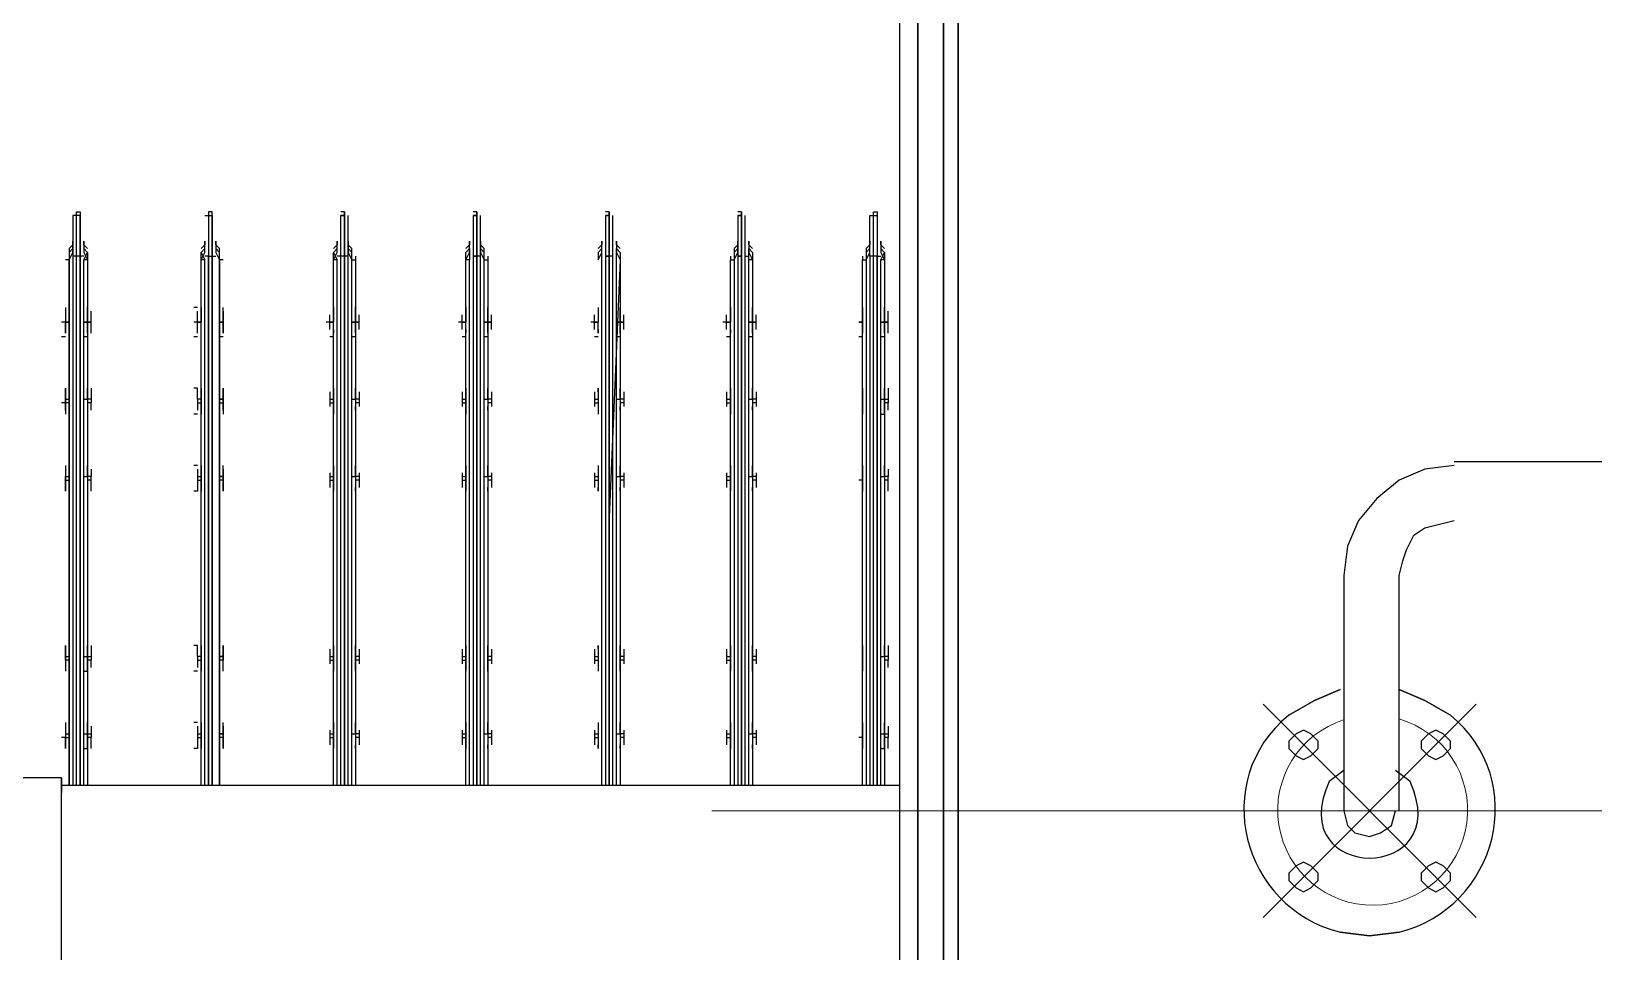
# Model space of a CAD drawing. Header units: metres. Extents: x 529718 to 530172, y 2673462 to 2673812.
# Drawn here: x 529950.616 to 529951.204, y 2673647.235 to 2673647.581 of the extents above; entities that cross this region are included whole.
import ezdxf

# ---------------------------------------------------------------- set-up
doc = ezdxf.new("R2010")
doc.units = ezdxf.units.M
doc.linetypes.add('PDF_IMPORT', pattern=[1, 0.8, -0.2])
doc.layers.add('IDT', color=7, linetype='Continuous')

# ---------------------------------------------------------------- blocks, each defined once
blk = doc.blocks.new('IDT')
at = {"layer": 'IDT', "color": 0, "lineweight": 25}
for p, q in [((16.87873, 9.80413), (16.87873, 8.9452)), ((16.88426, 8.9452), (16.88426, 9.80413)), ((16.88426, 9.80413), (16.88426, 8.9452)), ((16.89394, 8.9452), (16.89394, 9.80413)), ((16.89394, 9.80413), (16.89394, 8.9452)), ((16.90086, 8.9452), (16.90086, 9.80413)), ((16.87873, 8.99637), (16.87873, 9.75434)), ((17.21622, 9.45834), (17.21622, 9.36291)), ((16.71275, 9.421), (16.72381, 9.42238)), ((16.72381, 9.42238), (16.71275, 9.421)), ((16.72381, 9.42238), (16.73488, 9.421)), ((16.73488, 9.421), (16.72381, 9.42238)), ((16.69892, 9.40579), (16.69615, 9.4044)), ((16.70168, 9.4044), (16.69892, 9.40579)), ((16.74871, 9.40579), (16.74594, 9.4044)), ((16.75148, 9.4044), (16.74871, 9.40579)), ((16.69615, 9.4044), (16.69339, 9.40164)), ((16.69339, 9.40164), (16.69339, 9.39887)), ((16.70445, 9.40164), (16.70168, 9.4044)), ((16.70445, 9.39887), (16.70445, 9.40164)), ((16.74594, 9.4044), (16.74318, 9.40164)), ((16.74318, 9.40164), (16.74318, 9.39887)), ((16.75424, 9.40164), (16.75148, 9.4044)), ((16.75424, 9.39887), (16.75424, 9.40164)), ((16.69339, 9.39887), (16.69615, 9.3961)), ((16.69615, 9.3961), (16.69892, 9.39472)), ((16.69892, 9.39472), (16.70168, 9.3961)), ((16.70168, 9.3961), (16.70445, 9.39887)), ((16.74318, 9.39887), (16.74594, 9.3961)), ((16.74594, 9.3961), (16.74871, 9.39472)), ((16.74871, 9.39472), (16.75148, 9.3961)), ((16.75148, 9.3961), (16.75424, 9.39887)), ((16.71967, 9.38365), (16.71552, 9.38089)), ((16.72381, 9.38504), (16.71967, 9.38365)), ((16.72935, 9.38365), (16.72381, 9.38504)), ((16.73211, 9.38089), (16.72935, 9.38365)), ((16.71552, 9.38089), (16.71413, 9.37536)), ((16.7335, 9.37536), (16.73211, 9.38089)), ((16.71275, 9.37536), (16.71275, 9.28683)), ((16.7335, 9.28683), (16.7335, 9.37536)), ((17.21622, 9.36567), (16.90086, 9.36567)), ((16.90639, 9.16788), (16.90639, 9.36567)), ((16.90777, 9.36567), (16.90777, 9.16788)), ((16.90916, 9.1665), (16.90916, 9.36567)), ((16.90916, 9.36567), (16.90916, 9.1665)), ((16.91054, 9.36567), (16.91054, 9.1665)), ((16.91192, 9.1665), (16.91192, 9.36567)), ((16.91331, 9.16788), (16.91331, 9.36567)), ((16.91469, 9.36567), (16.91469, 9.16788)), ((16.95618, 9.16788), (16.95618, 9.36567)), ((16.95757, 9.36567), (16.95757, 9.16788)), ((16.95895, 9.36567), (16.95895, 9.1665)), ((16.96033, 9.36567), (16.96033, 9.1665)), ((16.96033, 9.1665), (16.96033, 9.36567)), ((16.96172, 9.1665), (16.96172, 9.36567)), ((16.9631, 9.16788), (16.9631, 9.36567)), ((16.96448, 9.36567), (16.96448, 9.16788)), ((17.00598, 9.16788), (17.00598, 9.36567)), ((17.00736, 9.36567), (17.00736, 9.16788)), ((17.00874, 9.36567), (17.00874, 9.1665)), ((17.01013, 9.1665), (17.01013, 9.36567)), ((17.01013, 9.36567), (17.01013, 9.1665)), ((17.01151, 9.1665), (17.01151, 9.36567)), ((17.01289, 9.36567), (17.01289, 9.16788)), ((17.05577, 9.16788), (17.05577, 9.36567)), ((17.05715, 9.36567), (17.05715, 9.16788)), ((17.05854, 9.36567), (17.05854, 9.1665)), ((17.05992, 9.1665), (17.05992, 9.36567)), ((17.05992, 9.36567), (17.05992, 9.1665)), ((17.0613, 9.1665), (17.0613, 9.36567)), ((17.06269, 9.36567), (17.06269, 9.16788)), ((17.06407, 9.36567), (17.06407, 9.16788)), ((17.10556, 9.16788), (17.10556, 9.36567)), ((17.10695, 9.36567), (17.10695, 9.16788)), ((17.10833, 9.36567), (17.10833, 9.1665)), ((17.10971, 9.36567), (17.10971, 9.1665)), ((17.10971, 9.1665), (17.10971, 9.36567)), ((17.1111, 9.36567), (17.1111, 9.1665)), ((17.11248, 9.36567), (17.11248, 9.16788)), ((17.11386, 9.36567), (17.11386, 9.16788)), ((17.15674, 9.16788), (17.15674, 9.36567)), ((17.15674, 9.36567), (17.15674, 9.16788)), ((17.15951, 9.1665), (17.15951, 9.36567)), ((17.15951, 9.36567), (17.15951, 9.1665)), ((17.16089, 9.1665), (17.16089, 9.36567)), ((17.16089, 9.36567), (17.16089, 9.1665)), ((17.16227, 9.36567), (17.16227, 9.16788)), ((17.16366, 9.36567), (17.16366, 9.16788)), ((17.20653, 9.16788), (17.20653, 9.36567)), ((17.20792, 9.36567), (17.20792, 9.16788)), ((17.2093, 9.1665), (17.2093, 9.36567)), ((17.2093, 9.36567), (17.2093, 9.1665)), ((17.21068, 9.36567), (17.21068, 9.1665)), ((17.21207, 9.1665), (17.21207, 9.36567)), ((17.21345, 9.16788), (17.21345, 9.36567)), ((17.21345, 9.36567), (17.21345, 9.16788)), ((17.21622, 9.36291), (17.21622, 9.36844)), ((16.7086, 9.36429), (16.71413, 9.36014)), ((16.7335, 9.36014), (16.73903, 9.36429)), ((17.21622, 9.36291), (17.3158, 9.36291)), ((16.69615, 9.35461), (16.69339, 9.35184)), ((16.69892, 9.35599), (16.69615, 9.35461)), ((16.70168, 9.35461), (16.69892, 9.35599)), ((16.70445, 9.35184), (16.70168, 9.35461)), ((16.74594, 9.35461), (16.74318, 9.35184)), ((16.74871, 9.35599), (16.74594, 9.35461)), ((16.75148, 9.35461), (16.74871, 9.35599)), ((16.75424, 9.35184), (16.75148, 9.35461)), ((16.69339, 9.35184), (16.69339, 9.34908)), ((16.69339, 9.34908), (16.69615, 9.34631)), ((16.70168, 9.34631), (16.70445, 9.34908)), ((16.70445, 9.34908), (16.70445, 9.35184)), ((16.74318, 9.35184), (16.74318, 9.34908)), ((16.74318, 9.34908), (16.74594, 9.34631)), ((16.75148, 9.34631), (16.75424, 9.34908)), ((16.75424, 9.34908), (16.75424, 9.35184)), ((16.90501, 9.35184), (16.90501, 9.35046)), ((16.90501, 9.35046), (16.90501, 9.34769)), ((16.90501, 9.34631), (16.90501, 9.34769)), ((16.90501, 9.34769), (16.90639, 9.34769)), ((16.90777, 9.35184), (16.90639, 9.35184)), ((16.90639, 9.35184), (16.90639, 9.34769)), ((16.90639, 9.34769), (16.90639, 9.34631)), ((16.91469, 9.34769), (16.91469, 9.35184)), ((16.91469, 9.35184), (16.91469, 9.35046)), ((16.91469, 9.35046), (16.91469, 9.34769)), ((16.91469, 9.34631), (16.91469, 9.34769)), ((16.91469, 9.34769), (16.91607, 9.34769)), ((16.91469, 9.34631), (16.91469, 9.34769)), ((16.9548, 9.34769), (16.9548, 9.35046)), ((16.9548, 9.34631), (16.9548, 9.34769)), ((16.9548, 9.34769), (16.95618, 9.34769)), ((16.95618, 9.34769), (16.95618, 9.35184)), ((16.95618, 9.35184), (16.95618, 9.35046)), ((16.95618, 9.34631), (16.95618, 9.34769)), ((16.96448, 9.34631), (16.96448, 9.35184)), ((16.96448, 9.35184), (16.96448, 9.35046)), ((16.96587, 9.34769), (16.96448, 9.34769)), ((16.96587, 9.34769), (16.96587, 9.35046)), ((16.96587, 9.34631), (16.96587, 9.34769)), ((17.00459, 9.34769), (17.00459, 9.35046)), ((17.00459, 9.34631), (17.00459, 9.34769)), ((17.00459, 9.34769), (17.00598, 9.34769)), ((17.00598, 9.34769), (17.00598, 9.35184)), ((17.00598, 9.35184), (17.00598, 9.35046)), ((17.00598, 9.34631), (17.00598, 9.34769)), ((17.01428, 9.34631), (17.01428, 9.35184)), ((17.01428, 9.35184), (17.01428, 9.35046)), ((17.01566, 9.34769), (17.01428, 9.34769)), ((17.01566, 9.34769), (17.01566, 9.35046)), ((17.01566, 9.34631), (17.01566, 9.34769)), ((17.05439, 9.34769), (17.05439, 9.35046)), ((17.05439, 9.34631), (17.05439, 9.34769)), ((17.05439, 9.34769), (17.05577, 9.34769)), ((17.05577, 9.34769), (17.05577, 9.35184)), ((17.05577, 9.35184), (17.05577, 9.35046)), ((17.05577, 9.34631), (17.05577, 9.34769)), ((17.06407, 9.34631), (17.06407, 9.35184)), ((17.06407, 9.35184), (17.06407, 9.35046)), ((17.06545, 9.34769), (17.06407, 9.34769)), ((17.06545, 9.34769), (17.06545, 9.35046)), ((17.06545, 9.34631), (17.06545, 9.34769)), ((17.10418, 9.34769), (17.10418, 9.35046)), ((17.10418, 9.34631), (17.10418, 9.34769)), ((17.10418, 9.34769), (17.10556, 9.34769)), ((17.10556, 9.34769), (17.10556, 9.35184)), ((17.10556, 9.35184), (17.10556, 9.35046)), ((17.10556, 9.34631), (17.10556, 9.34769)), ((17.11386, 9.34631), (17.11386, 9.35184)), ((17.11386, 9.35184), (17.11386, 9.35046)), ((17.11525, 9.34769), (17.11386, 9.34769)), ((17.11525, 9.34769), (17.11525, 9.35046)), ((17.11525, 9.34631), (17.11525, 9.34769)), ((17.15536, 9.34769), (17.15536, 9.35184)), ((17.15536, 9.35184), (17.15536, 9.35046)), ((17.15536, 9.35046), (17.15536, 9.34769)), ((17.15536, 9.34769), (17.15536, 9.34631)), ((17.15536, 9.34631), (17.15536, 9.34769)), ((17.15536, 9.34769), (17.15674, 9.34769)), ((17.16366, 9.34631), (17.16366, 9.35184)), ((17.16504, 9.34769), (17.16366, 9.34769)), ((17.16504, 9.35046), (17.16504, 9.35184)), ((17.16504, 9.35184), (17.16642, 9.35184)), ((17.16504, 9.34769), (17.16504, 9.35046)), ((17.16504, 9.34631), (17.16504, 9.34769)), ((17.20515, 9.35184), (17.20515, 9.35046)), ((17.20515, 9.35046), (17.20515, 9.34769)), ((17.20515, 9.34631), (17.20515, 9.34769)), ((17.20515, 9.34769), (17.20653, 9.34769)), ((17.20792, 9.35184), (17.20653, 9.35184)), ((17.20653, 9.35184), (17.20653, 9.34769)), ((17.20653, 9.34769), (17.20653, 9.34631)), ((17.21483, 9.34769), (17.21345, 9.34769)), ((17.21483, 9.35184), (17.21483, 9.35046)), ((17.21483, 9.34769), (17.21483, 9.35184)), ((17.21483, 9.35046), (17.21483, 9.34769)), ((17.21483, 9.34631), (17.21483, 9.34769)), ((17.21483, 9.34631), (17.21483, 9.34769)), ((17.21483, 9.34769), (17.21622, 9.34769)), ((16.69615, 9.34631), (16.69892, 9.34493)), ((16.69892, 9.34493), (16.70168, 9.34631)), ((16.74594, 9.34631), (16.74871, 9.34493)), ((16.74871, 9.34493), (16.75148, 9.34631)), ((16.90639, 9.34631), (16.90501, 9.34631)), ((16.90501, 9.34493), (16.90501, 9.34631)), ((16.90501, 9.34354), (16.90501, 9.34493)), ((16.90777, 9.34631), (16.90639, 9.34631)), ((16.90639, 9.34631), (16.90639, 9.34216)), ((16.91469, 9.34216), (16.91469, 9.34631)), ((16.91469, 9.34493), (16.91469, 9.34631)), ((16.91469, 9.34354), (16.91469, 9.34493)), ((16.9548, 9.34493), (16.9548, 9.34631)), ((16.9548, 9.34631), (16.95618, 9.34631)), ((16.95757, 9.34631), (16.95618, 9.34631)), ((16.95618, 9.34631), (16.95618, 9.34216)), ((16.95618, 9.34493), (16.95618, 9.34354)), ((16.96448, 9.34216), (16.96448, 9.34631)), ((16.96587, 9.34631), (16.96448, 9.34631)), ((16.96448, 9.34354), (16.96448, 9.34493)), ((16.96587, 9.34493), (16.96587, 9.34631)), ((17.00459, 9.34493), (17.00459, 9.34631)), ((17.00459, 9.34631), (17.00598, 9.34631)), ((17.00736, 9.34631), (17.00598, 9.34631)), ((17.00598, 9.34631), (17.00598, 9.34216)), ((17.00598, 9.34493), (17.00598, 9.34354)), ((17.01428, 9.34216), (17.01428, 9.34631)), ((17.01566, 9.34631), (17.01428, 9.34631)), ((17.01428, 9.34354), (17.01428, 9.34493)), ((17.01566, 9.34493), (17.01566, 9.34631)), ((17.05439, 9.34493), (17.05439, 9.34631)), ((17.05439, 9.34631), (17.05577, 9.34631)), ((17.05715, 9.34631), (17.05577, 9.34631)), ((17.05577, 9.34631), (17.05577, 9.34216)), ((17.05577, 9.34493), (17.05577, 9.34354)), ((17.06407, 9.34216), (17.06407, 9.34631)), ((17.06545, 9.34631), (17.06407, 9.34631)), ((17.06407, 9.34354), (17.06407, 9.34493)), ((17.06545, 9.34493), (17.06545, 9.34631)), ((17.10418, 9.34493), (17.10418, 9.34631)), ((17.10418, 9.34631), (17.10556, 9.34631)), ((17.10695, 9.34631), (17.10556, 9.34631)), ((17.10556, 9.34631), (17.10556, 9.34216)), ((17.10556, 9.34493), (17.10556, 9.34354)), ((17.11386, 9.34216), (17.11386, 9.34631)), ((17.11525, 9.34631), (17.11386, 9.34631)), ((17.11386, 9.34354), (17.11386, 9.34493)), ((17.11525, 9.34493), (17.11525, 9.34631)), ((17.15536, 9.34631), (17.15674, 9.34631)), ((17.15674, 9.34631), (17.15536, 9.34631)), ((17.15536, 9.34631), (17.15536, 9.34216)), ((17.15536, 9.34493), (17.15536, 9.34631)), ((17.15536, 9.34354), (17.15536, 9.34493)), ((17.16366, 9.34216), (17.16366, 9.34631)), ((17.16504, 9.34631), (17.16366, 9.34631)), ((17.16504, 9.34493), (17.16504, 9.34631)), ((17.16504, 9.34354), (17.16504, 9.34493)), ((17.16504, 9.34216), (17.16642, 9.34216)), ((17.20653, 9.34631), (17.20515, 9.34631)), ((17.20515, 9.34493), (17.20515, 9.34631)), ((17.20515, 9.34354), (17.20515, 9.34493)), ((17.20792, 9.34631), (17.20653, 9.34631)), ((17.20653, 9.34631), (17.20653, 9.34216)), ((17.21483, 9.34631), (17.21345, 9.34631)), ((17.21483, 9.34216), (17.21483, 9.34631)), ((17.21483, 9.34493), (17.21483, 9.34631)), ((17.21483, 9.34354), (17.21483, 9.34493)), ((16.70307, 9.33386), (16.69339, 9.33939)), ((16.69339, 9.33939), (16.70307, 9.33386)), ((16.75424, 9.33939), (16.74456, 9.33386)), ((16.74456, 9.33386), (16.75424, 9.33939)), ((16.71275, 9.32971), (16.70307, 9.33386)), ((16.70307, 9.33386), (16.71275, 9.32971)), ((16.74456, 9.33386), (16.73488, 9.32971)), ((16.73488, 9.32971), (16.74456, 9.33386)), ((16.90501, 9.32141), (16.90501, 9.32003)), ((16.90501, 9.32003), (16.90501, 9.31865)), ((16.90501, 9.31726), (16.90501, 9.31865)), ((16.90501, 9.31865), (16.90639, 9.31865)), ((16.90639, 9.31726), (16.90639, 9.3228)), ((16.91469, 9.31726), (16.91469, 9.3228)), ((16.91469, 9.32141), (16.91469, 9.32003)), ((16.91469, 9.32003), (16.91469, 9.31865)), ((16.91469, 9.31865), (16.91469, 9.3145)), ((16.9548, 9.31865), (16.9548, 9.32003)), ((16.9548, 9.31726), (16.9548, 9.31865)), ((16.9548, 9.31865), (16.95618, 9.31865)), ((16.95618, 9.3228), (16.95618, 9.31865)), ((16.95618, 9.32141), (16.95618, 9.32003)), ((16.95618, 9.31865), (16.95618, 9.31726)), ((16.96448, 9.31726), (16.96448, 9.3228)), ((16.96448, 9.32003), (16.96448, 9.32141)), ((16.96587, 9.31865), (16.96448, 9.31865)), ((16.96587, 9.31865), (16.96587, 9.32003)), ((16.96587, 9.31726), (16.96587, 9.31865)), ((17.00459, 9.31865), (17.00459, 9.32003)), ((17.00459, 9.31726), (17.00459, 9.31865)), ((17.00459, 9.31865), (17.00598, 9.31865)), ((17.00598, 9.3228), (17.00598, 9.31865)), ((17.00598, 9.32141), (17.00598, 9.32003)), ((17.00598, 9.31865), (17.00598, 9.31726)), ((17.01428, 9.31726), (17.01428, 9.3228)), ((17.01428, 9.32003), (17.01428, 9.32141)), ((17.01566, 9.31865), (17.01428, 9.31865)), ((17.01566, 9.31865), (17.01566, 9.32003)), ((17.01566, 9.31726), (17.01566, 9.31865)), ((17.05439, 9.31865), (17.05439, 9.32003)), ((17.05439, 9.31726), (17.05439, 9.31865)), ((17.05439, 9.31865), (17.05577, 9.31865)), ((17.05577, 9.3228), (17.05577, 9.31865)), ((17.05577, 9.32141), (17.05577, 9.32003)), ((17.05577, 9.31865), (17.05577, 9.31726)), ((17.06407, 9.31726), (17.06407, 9.3228)), ((17.06407, 9.32003), (17.06407, 9.32141)), ((17.06545, 9.31865), (17.06407, 9.31865)), ((17.06545, 9.31865), (17.06545, 9.32003)), ((17.06545, 9.31726), (17.06545, 9.31865)), ((17.10418, 9.31865), (17.10418, 9.32003)), ((17.10418, 9.31726), (17.10418, 9.31865)), ((17.10418, 9.31865), (17.10556, 9.31865)), ((17.10556, 9.3228), (17.10556, 9.31865)), ((17.10556, 9.32141), (17.10556, 9.32003)), ((17.10556, 9.31865), (17.10556, 9.31726)), ((17.11386, 9.31726), (17.11386, 9.3228)), ((17.11386, 9.32003), (17.11386, 9.32141)), ((17.11525, 9.31865), (17.11386, 9.31865)), ((17.11525, 9.31865), (17.11525, 9.32003)), ((17.11525, 9.31726), (17.11525, 9.31865)), ((17.15536, 9.3228), (17.15536, 9.31865)), ((17.15536, 9.32141), (17.15536, 9.32003)), ((17.15536, 9.32003), (17.15536, 9.31865)), ((17.15536, 9.31865), (17.15536, 9.31726)), ((17.15536, 9.31726), (17.15536, 9.31865)), ((17.15536, 9.31865), (17.15674, 9.31865)), ((17.16366, 9.31726), (17.16366, 9.3228)), ((17.16504, 9.31865), (17.16366, 9.31865)), ((17.16504, 9.3228), (17.16642, 9.3228)), ((17.16504, 9.32003), (17.16504, 9.32141)), ((17.16504, 9.31865), (17.16504, 9.32003)), ((17.16504, 9.31726), (17.16504, 9.31865)), ((17.20515, 9.32141), (17.20515, 9.32003)), ((17.20515, 9.32003), (17.20515, 9.31865)), ((17.20515, 9.31726), (17.20515, 9.31865)), ((17.20515, 9.31865), (17.20653, 9.31865)), ((17.20792, 9.3228), (17.20653, 9.3228)), ((17.20653, 9.3228), (17.20653, 9.31865)), ((17.20653, 9.31865), (17.20653, 9.31726)), ((17.21345, 9.31865), (17.21483, 9.31865)), ((17.21483, 9.31865), (17.21483, 9.3228)), ((17.21483, 9.32003), (17.21483, 9.32141)), ((17.21483, 9.31865), (17.21483, 9.32003)), ((17.21483, 9.31865), (17.21483, 9.31726)), ((17.21483, 9.31726), (17.21483, 9.31865)), ((16.90501, 9.3145), (16.90501, 9.31726)), ((16.90501, 9.31726), (16.90639, 9.31726)), ((16.90501, 9.31311), (16.90501, 9.3145)), ((16.90777, 9.31726), (16.90639, 9.31726)), ((16.90639, 9.31726), (16.90639, 9.31311)), ((16.91469, 9.31311), (16.91469, 9.31726)), ((16.91469, 9.3145), (16.91469, 9.31311)), ((16.9548, 9.3145), (16.9548, 9.31726)), ((16.9548, 9.31726), (16.95618, 9.31726)), ((16.95618, 9.31726), (16.95618, 9.31311)), ((16.95618, 9.31311), (16.95618, 9.3145)), ((16.96448, 9.31311), (16.96448, 9.31726)), ((16.96587, 9.31726), (16.96448, 9.31726)), ((16.96448, 9.3145), (16.96448, 9.31311)), ((16.96587, 9.3145), (16.96587, 9.31726)), ((17.00459, 9.3145), (17.00459, 9.31726)), ((17.00459, 9.31726), (17.00598, 9.31726)), ((17.00598, 9.31726), (17.00598, 9.31311)), ((17.00598, 9.31311), (17.00598, 9.3145)), ((17.01428, 9.31311), (17.01428, 9.31726)), ((17.01566, 9.31726), (17.01428, 9.31726)), ((17.01428, 9.3145), (17.01428, 9.31311)), ((17.01566, 9.3145), (17.01566, 9.31726)), ((17.05439, 9.3145), (17.05439, 9.31726)), ((17.05439, 9.31726), (17.05577, 9.31726)), ((17.05577, 9.31726), (17.05577, 9.31311)), ((17.05577, 9.31311), (17.05577, 9.3145)), ((17.06407, 9.31311), (17.06407, 9.31726)), ((17.06545, 9.31726), (17.06407, 9.31726)), ((17.06407, 9.3145), (17.06407, 9.31311)), ((17.06545, 9.3145), (17.06545, 9.31726)), ((17.10418, 9.3145), (17.10418, 9.31726)), ((17.10418, 9.31726), (17.10556, 9.31726)), ((17.10556, 9.31726), (17.10556, 9.31311)), ((17.10556, 9.31311), (17.10556, 9.3145)), ((17.11386, 9.31311), (17.11386, 9.31726)), ((17.11525, 9.31726), (17.11386, 9.31726)), ((17.11386, 9.3145), (17.11386, 9.31311)), ((17.11525, 9.3145), (17.11525, 9.31726)), ((17.15536, 9.3145), (17.15536, 9.31726)), ((17.15536, 9.31726), (17.15536, 9.31311)), ((17.15536, 9.31726), (17.15674, 9.31726)), ((17.15674, 9.31726), (17.15536, 9.31726)), ((17.15536, 9.31311), (17.15536, 9.3145)), ((17.16366, 9.31726), (17.16504, 9.31726)), ((17.16366, 9.31311), (17.16366, 9.31726)), ((17.16504, 9.31726), (17.16504, 9.3145)), ((17.16504, 9.3145), (17.16504, 9.31311)), ((17.16504, 9.31311), (17.16642, 9.31311)), ((17.20653, 9.31726), (17.20515, 9.31726)), ((17.20515, 9.3145), (17.20515, 9.31726)), ((17.20515, 9.31311), (17.20515, 9.3145)), ((17.20792, 9.31726), (17.20653, 9.31726)), ((17.20653, 9.31726), (17.20653, 9.31311)), ((17.21483, 9.31726), (17.21345, 9.31726)), ((17.21483, 9.31726), (17.21483, 9.3145)), ((17.21483, 9.31311), (17.21483, 9.31726)), ((17.21483, 9.3145), (17.21483, 9.31311)), ((16.71275, 9.28683), (16.71137, 9.2813)), ((16.73211, 9.27577), (16.7335, 9.28683)), ((16.70998, 9.27715), (16.70722, 9.27162)), ((16.71137, 9.2813), (16.70998, 9.27715)), ((16.70722, 9.27162), (16.70307, 9.26885)), ((16.72796, 9.26609), (16.73211, 9.27577)), ((16.70307, 9.26885), (16.692, 9.26609)), ((16.72105, 9.25779), (16.72796, 9.26609)), ((16.71275, 9.25087), (16.72105, 9.25779)), ((16.90501, 9.25502), (16.90501, 9.25364)), ((16.90501, 9.25364), (16.90501, 9.25087)), ((16.90639, 9.25087), (16.90639, 9.25502)), ((16.91469, 9.25087), (16.91469, 9.25502)), ((16.9548, 9.25087), (16.9548, 9.25364)), ((16.95618, 9.24949), (16.95618, 9.25502)), ((16.95618, 9.25502), (16.95618, 9.25364)), ((16.96448, 9.25087), (16.96448, 9.25502)), ((16.96448, 9.25502), (16.96448, 9.25364)), ((16.96587, 9.25087), (16.96587, 9.25364)), ((17.00459, 9.25087), (17.00459, 9.25364)), ((17.00598, 9.24949), (17.00598, 9.25502)), ((17.00598, 9.25502), (17.00598, 9.25364)), ((17.01428, 9.25087), (17.01428, 9.25502)), ((17.01428, 9.25502), (17.01428, 9.25364)), ((17.01566, 9.25087), (17.01566, 9.25364)), ((17.05439, 9.25087), (17.05439, 9.25364)), ((17.05577, 9.24949), (17.05577, 9.25502)), ((17.05577, 9.25502), (17.05577, 9.25364)), ((17.06407, 9.25087), (17.06407, 9.25502)), ((17.06407, 9.25502), (17.06407, 9.25364)), ((17.06545, 9.25087), (17.06545, 9.25364)), ((17.10418, 9.25087), (17.10418, 9.25364)), ((17.10556, 9.24949), (17.10556, 9.25502)), ((17.10556, 9.25502), (17.10556, 9.25364)), ((17.11386, 9.25087), (17.11386, 9.25502)), ((17.11386, 9.25502), (17.11386, 9.25364)), ((17.11525, 9.25087), (17.11525, 9.25364)), ((17.15536, 9.25087), (17.15536, 9.25502)), ((17.15536, 9.25502), (17.15536, 9.25364)), ((17.15536, 9.25364), (17.15536, 9.25087)), ((17.16366, 9.25087), (17.16366, 9.25502)), ((17.16504, 9.25364), (17.16504, 9.25502)), ((17.16504, 9.25502), (17.16642, 9.25502)), ((17.16504, 9.25087), (17.16504, 9.25364)), ((17.20515, 9.25502), (17.20515, 9.25364)), ((17.20515, 9.25364), (17.20515, 9.25087)), ((17.20653, 9.25087), (17.20653, 9.25502)), ((17.21483, 9.25087), (17.21483, 9.25502)), ((17.21483, 9.25502), (17.21483, 9.25364)), ((17.21483, 9.25364), (17.21483, 9.24949)), ((16.70307, 9.24672), (16.71275, 9.25087)), ((16.90501, 9.25087), (16.90501, 9.24949)), ((16.90501, 9.25087), (16.90639, 9.25087)), ((16.90501, 9.24949), (16.90639, 9.24949)), ((16.90501, 9.24811), (16.90501, 9.24949)), ((16.90501, 9.24672), (16.90501, 9.24811)), ((16.90639, 9.24949), (16.90639, 9.25087)), ((16.90777, 9.24949), (16.90639, 9.24949)), ((16.90639, 9.24949), (16.90639, 9.24534)), ((16.91469, 9.24949), (16.91469, 9.25087)), ((16.91469, 9.24949), (16.91469, 9.25087)), ((16.91469, 9.25087), (16.91607, 9.25087)), ((16.91469, 9.24534), (16.91469, 9.24949)), ((16.91469, 9.24672), (16.91469, 9.24811)), ((16.9548, 9.24949), (16.9548, 9.25087)), ((16.9548, 9.25087), (16.95618, 9.25087)), ((16.9548, 9.24811), (16.9548, 9.24949)), ((16.9548, 9.24949), (16.95618, 9.24949)), ((16.95757, 9.24949), (16.95618, 9.24949)), ((16.95618, 9.24949), (16.95618, 9.24534)), ((16.95618, 9.24811), (16.95618, 9.24672)), ((16.96448, 9.24534), (16.96448, 9.25087)), ((16.96587, 9.25087), (16.96448, 9.25087)), ((16.96587, 9.24949), (16.96448, 9.24949)), ((16.96448, 9.24672), (16.96448, 9.24811)), ((16.96587, 9.24949), (16.96587, 9.25087)), ((16.96587, 9.24811), (16.96587, 9.24949)), ((17.00459, 9.24949), (17.00459, 9.25087)), ((17.00459, 9.25087), (17.00598, 9.25087)), ((17.00459, 9.24811), (17.00459, 9.24949)), ((17.00459, 9.24949), (17.00598, 9.24949)), ((17.00736, 9.24949), (17.00598, 9.24949)), ((17.00598, 9.24949), (17.00598, 9.24534)), ((17.00598, 9.24811), (17.00598, 9.24672)), ((17.01428, 9.24534), (17.01428, 9.25087)), ((17.01566, 9.25087), (17.01428, 9.25087)), ((17.01566, 9.24949), (17.01428, 9.24949)), ((17.01428, 9.24672), (17.01428, 9.24811)), ((17.01566, 9.24949), (17.01566, 9.25087)), ((17.01566, 9.24811), (17.01566, 9.24949)), ((17.05439, 9.24949), (17.05439, 9.25087)), ((17.05439, 9.25087), (17.05577, 9.25087)), ((17.05439, 9.24811), (17.05439, 9.24949)), ((17.05439, 9.24949), (17.05577, 9.24949)), ((17.05715, 9.24949), (17.05577, 9.24949)), ((17.05577, 9.24949), (17.05577, 9.24534)), ((17.05577, 9.24811), (17.05577, 9.24672)), ((17.06407, 9.24534), (17.06407, 9.25087)), ((17.06545, 9.25087), (17.06407, 9.25087)), ((17.06545, 9.24949), (17.06407, 9.24949)), ((17.06407, 9.24672), (17.06407, 9.24811)), ((17.06545, 9.24949), (17.06545, 9.25087)), ((17.06545, 9.24811), (17.06545, 9.24949)), ((17.10418, 9.24949), (17.10418, 9.25087)), ((17.10418, 9.25087), (17.10556, 9.25087)), ((17.10418, 9.24811), (17.10418, 9.24949)), ((17.10418, 9.24949), (17.10556, 9.24949)), ((17.10695, 9.24949), (17.10556, 9.24949)), ((17.10556, 9.24949), (17.10556, 9.24534)), ((17.10556, 9.24811), (17.10556, 9.24672)), ((17.11386, 9.24534), (17.11386, 9.25087)), ((17.11525, 9.25087), (17.11386, 9.25087)), ((17.11525, 9.24949), (17.11386, 9.24949)), ((17.11386, 9.24672), (17.11386, 9.24811)), ((17.11525, 9.24949), (17.11525, 9.25087)), ((17.11525, 9.24811), (17.11525, 9.24949)), ((17.15536, 9.25087), (17.15536, 9.24949)), ((17.15536, 9.24949), (17.15536, 9.25087)), ((17.15536, 9.25087), (17.15674, 9.25087)), ((17.15536, 9.24949), (17.15674, 9.24949)), ((17.15674, 9.24949), (17.15536, 9.24949)), ((17.15536, 9.24949), (17.15536, 9.24534)), ((17.15536, 9.24811), (17.15536, 9.24949)), ((17.15536, 9.24672), (17.15536, 9.24811)), ((17.16366, 9.24534), (17.16366, 9.25087)), ((17.16504, 9.25087), (17.16366, 9.25087)), ((17.16504, 9.24949), (17.16366, 9.24949)), ((17.16504, 9.24949), (17.16504, 9.25087)), ((17.16504, 9.24811), (17.16504, 9.24949)), ((17.16504, 9.24672), (17.16504, 9.24811)), ((17.20515, 9.25087), (17.20515, 9.24949)), ((17.20515, 9.25087), (17.20653, 9.25087)), ((17.20515, 9.24949), (17.20653, 9.24949)), ((17.20515, 9.24811), (17.20515, 9.24949)), ((17.20515, 9.24672), (17.20515, 9.24811)), ((17.20653, 9.24949), (17.20653, 9.25087)), ((17.20792, 9.24949), (17.20653, 9.24949)), ((17.20653, 9.24949), (17.20653, 9.24534)), ((17.21483, 9.25087), (17.21345, 9.25087)), ((17.21483, 9.24949), (17.21345, 9.24949)), ((17.21483, 9.24949), (17.21483, 9.25087)), ((17.21483, 9.24534), (17.21483, 9.24949)), ((17.21483, 9.24811), (17.21483, 9.24949)), ((17.21483, 9.24672), (17.21483, 9.24811)), ((14.96445, 9.24396), (16.692, 9.24396)), ((16.692, 9.24534), (16.70307, 9.24672)), ((17.16504, 9.24534), (17.16642, 9.24534)), ((16.90501, 9.22459), (16.90501, 9.22321)), ((16.90777, 9.22598), (16.90639, 9.22598)), ((16.90639, 9.22598), (16.90639, 9.22183)), ((16.91469, 9.22183), (16.91469, 9.22598)), ((16.91469, 9.22459), (16.91469, 9.22321)), ((16.95618, 9.22044), (16.95618, 9.22598)), ((16.95618, 9.22459), (16.95618, 9.22321)), ((16.96448, 9.22183), (16.96448, 9.22598)), ((16.96448, 9.22321), (16.96448, 9.22459)), ((17.00598, 9.22044), (17.00598, 9.22598)), ((17.00598, 9.22459), (17.00598, 9.22321)), ((17.01428, 9.22183), (17.01428, 9.22598)), ((17.01428, 9.22321), (17.01428, 9.22459)), ((17.05577, 9.22044), (17.05577, 9.22598)), ((17.05577, 9.22459), (17.05577, 9.22321)), ((17.06407, 9.22183), (17.06407, 9.22598)), ((17.06407, 9.22321), (17.06407, 9.22459)), ((17.10556, 9.22044), (17.10556, 9.22598)), ((17.10556, 9.22459), (17.10556, 9.22321)), ((17.11386, 9.22183), (17.11386, 9.22598)), ((17.11386, 9.22321), (17.11386, 9.22459)), ((17.15536, 9.22183), (17.15536, 9.22598)), ((17.15536, 9.22459), (17.15536, 9.22321)), ((17.16366, 9.22183), (17.16366, 9.22598)), ((17.16504, 9.22598), (17.16642, 9.22598)), ((17.16504, 9.22321), (17.16504, 9.22459)), ((17.20515, 9.22459), (17.20515, 9.22321)), ((17.20653, 9.22044), (17.20653, 9.22598)), ((17.21483, 9.22183), (17.21483, 9.22598)), ((17.21483, 9.22459), (17.21483, 9.22321)), ((16.90501, 9.22321), (16.90501, 9.22183)), ((16.90501, 9.22044), (16.90501, 9.22183)), ((16.90501, 9.22183), (16.90639, 9.22183)), ((16.90639, 9.22044), (16.90501, 9.22044)), ((16.90501, 9.21768), (16.90501, 9.22044)), ((16.90501, 9.21629), (16.90501, 9.21768)), ((16.90639, 9.22183), (16.90639, 9.22044)), ((16.90777, 9.22044), (16.90639, 9.22044)), ((16.90639, 9.22044), (16.90639, 9.21629)), ((16.91469, 9.22321), (16.91469, 9.22183)), ((16.91469, 9.22183), (16.91469, 9.22044)), ((16.91469, 9.22044), (16.91469, 9.22183)), ((16.91469, 9.22044), (16.91469, 9.21768)), ((16.91469, 9.21629), (16.91469, 9.22044)), ((16.91469, 9.21768), (16.91469, 9.21629)), ((16.9548, 9.22183), (16.9548, 9.22321)), ((16.9548, 9.22044), (16.9548, 9.22183)), ((16.9548, 9.22183), (16.95618, 9.22183)), ((16.9548, 9.21768), (16.9548, 9.22044)), ((16.9548, 9.22044), (16.95618, 9.22044)), ((16.95757, 9.22044), (16.95618, 9.22044)), ((16.95618, 9.22044), (16.95618, 9.21629)), ((16.95618, 9.21629), (16.95618, 9.21768)), ((16.96448, 9.22044), (16.96448, 9.22183)), ((16.96587, 9.22183), (16.96448, 9.22183)), ((16.96448, 9.21629), (16.96448, 9.22044)), ((16.96587, 9.22044), (16.96448, 9.22044)), ((16.96448, 9.21768), (16.96448, 9.21629)), ((16.96587, 9.22183), (16.96587, 9.22321)), ((16.96587, 9.22044), (16.96587, 9.22183)), ((16.96587, 9.21768), (16.96587, 9.22044)), ((17.00459, 9.22183), (17.00459, 9.22321)), ((17.00459, 9.22044), (17.00459, 9.22183)), ((17.00459, 9.22183), (17.00598, 9.22183)), ((17.00459, 9.21768), (17.00459, 9.22044)), ((17.00459, 9.22044), (17.00598, 9.22044)), ((17.00736, 9.22044), (17.00598, 9.22044)), ((17.00598, 9.22044), (17.00598, 9.21629)), ((17.00598, 9.21629), (17.00598, 9.21768)), ((17.01428, 9.22044), (17.01428, 9.22183)), ((17.01566, 9.22183), (17.01428, 9.22183)), ((17.01428, 9.21629), (17.01428, 9.22044)), ((17.01566, 9.22044), (17.01428, 9.22044)), ((17.01428, 9.21768), (17.01428, 9.21629)), ((17.01566, 9.22183), (17.01566, 9.22321)), ((17.01566, 9.22044), (17.01566, 9.22183)), ((17.01566, 9.21768), (17.01566, 9.22044)), ((17.05439, 9.22183), (17.05439, 9.22321)), ((17.05439, 9.22044), (17.05439, 9.22183)), ((17.05439, 9.22183), (17.05577, 9.22183)), ((17.05439, 9.21768), (17.05439, 9.22044)), ((17.05439, 9.22044), (17.05577, 9.22044)), ((17.05715, 9.22044), (17.05577, 9.22044)), ((17.05577, 9.22044), (17.05577, 9.21629)), ((17.05577, 9.21629), (17.05577, 9.21768)), ((17.06407, 9.22044), (17.06407, 9.22183)), ((17.06545, 9.22183), (17.06407, 9.22183)), ((17.06407, 9.21629), (17.06407, 9.22044)), ((17.06545, 9.22044), (17.06407, 9.22044)), ((17.06407, 9.21768), (17.06407, 9.21629)), ((17.06545, 9.22183), (17.06545, 9.22321)), ((17.06545, 9.22044), (17.06545, 9.22183)), ((17.06545, 9.21768), (17.06545, 9.22044)), ((17.10418, 9.22183), (17.10418, 9.22321)), ((17.10418, 9.22044), (17.10418, 9.22183)), ((17.10418, 9.22183), (17.10556, 9.22183)), ((17.10418, 9.21768), (17.10418, 9.22044)), ((17.10418, 9.22044), (17.10556, 9.22044)), ((17.10695, 9.22044), (17.10556, 9.22044)), ((17.10556, 9.22044), (17.10556, 9.21629)), ((17.10556, 9.21629), (17.10556, 9.21768)), ((17.11386, 9.22044), (17.11386, 9.22183)), ((17.11525, 9.22183), (17.11386, 9.22183)), ((17.11386, 9.21629), (17.11386, 9.22044)), ((17.11525, 9.22044), (17.11386, 9.22044)), ((17.11386, 9.21768), (17.11386, 9.21629)), ((17.11525, 9.22183), (17.11525, 9.22321)), ((17.11525, 9.22044), (17.11525, 9.22183)), ((17.11525, 9.21768), (17.11525, 9.22044)), ((17.15536, 9.22321), (17.15536, 9.22183)), ((17.15674, 9.22183), (17.15536, 9.22183)), ((17.15536, 9.22183), (17.15536, 9.22044)), ((17.15536, 9.22044), (17.15536, 9.22183)), ((17.15536, 9.22044), (17.15674, 9.22044)), ((17.15674, 9.22044), (17.15536, 9.22044)), ((17.15536, 9.22044), (17.15536, 9.21768)), ((17.15536, 9.21629), (17.15536, 9.22044)), ((17.15536, 9.21768), (17.15536, 9.21629)), ((17.16366, 9.22044), (17.16366, 9.22183)), ((17.16504, 9.22183), (17.16366, 9.22183)), ((17.16366, 9.22044), (17.16504, 9.22044)), ((17.16366, 9.21629), (17.16366, 9.22044)), ((17.16504, 9.22183), (17.16504, 9.22321)), ((17.16504, 9.22044), (17.16504, 9.22183)), ((17.16504, 9.22044), (17.16504, 9.21768)), ((17.16504, 9.21768), (17.16504, 9.21629)), ((17.20515, 9.22321), (17.20515, 9.22183)), ((17.20515, 9.22183), (17.20653, 9.22183)), ((17.20515, 9.22044), (17.20515, 9.22183)), ((17.20515, 9.21768), (17.20515, 9.22044)), ((17.20515, 9.22044), (17.20653, 9.22044)), ((17.20515, 9.21629), (17.20515, 9.21768)), ((17.20792, 9.22044), (17.20653, 9.22044)), ((17.20653, 9.22044), (17.20653, 9.21629)), ((17.21345, 9.22183), (17.21483, 9.22183)), ((17.21483, 9.22044), (17.21345, 9.22044)), ((17.21483, 9.22321), (17.21483, 9.22183)), ((17.21483, 9.22183), (17.21483, 9.22044)), ((17.21483, 9.22044), (17.21483, 9.22183)), ((17.21483, 9.22183), (17.21622, 9.22183)), ((17.21483, 9.22044), (17.21483, 9.21768)), ((17.21483, 9.21629), (17.21483, 9.22044)), ((17.21483, 9.21768), (17.21483, 9.21629)), ((17.16504, 9.21629), (17.16642, 9.21629)), ((16.90501, 9.19555), (16.90501, 9.19416)), ((16.90501, 9.19416), (16.90501, 9.1914)), ((16.90639, 9.19693), (16.90777, 9.19693)), ((16.90639, 9.19555), (16.90639, 9.1914)), ((16.91469, 9.19693), (16.91607, 9.19693)), ((16.91469, 9.1914), (16.91469, 9.19555)), ((16.91469, 9.19555), (16.91469, 9.19416)), ((16.91469, 9.19416), (16.91469, 9.1914)), ((16.9548, 9.19416), (16.9548, 9.1914)), ((16.95618, 9.19693), (16.95757, 9.19693)), ((16.95618, 9.19416), (16.95618, 9.19555)), ((16.95618, 9.19555), (16.95618, 9.1914)), ((16.96448, 9.19693), (16.96587, 9.19693)), ((16.96448, 9.19416), (16.96448, 9.19555)), ((16.96448, 9.19555), (16.96448, 9.1914)), ((16.96587, 9.19416), (16.96587, 9.1914)), ((17.00459, 9.19416), (17.00459, 9.1914)), ((17.00598, 9.19693), (17.00736, 9.19693)), ((17.00598, 9.19416), (17.00598, 9.19555)), ((17.00598, 9.19555), (17.00598, 9.1914)), ((17.01428, 9.19693), (17.01566, 9.19693)), ((17.01428, 9.19416), (17.01428, 9.19555)), ((17.01428, 9.19555), (17.01428, 9.1914)), ((17.01566, 9.19416), (17.01566, 9.1914)), ((17.05439, 9.19416), (17.05439, 9.1914)), ((17.05577, 9.19693), (17.05715, 9.19693)), ((17.05577, 9.19416), (17.05577, 9.19555)), ((17.05577, 9.19555), (17.05577, 9.1914)), ((17.06407, 9.19693), (17.06545, 9.19693)), ((17.06407, 9.19416), (17.06407, 9.19555)), ((17.06407, 9.19555), (17.06407, 9.1914)), ((17.06545, 9.19416), (17.06545, 9.1914)), ((17.10418, 9.19416), (17.10418, 9.1914)), ((17.10556, 9.19693), (17.10695, 9.19693)), ((17.10556, 9.19416), (17.10556, 9.19555)), ((17.10556, 9.19555), (17.10556, 9.1914)), ((17.11386, 9.19693), (17.11525, 9.19693)), ((17.11386, 9.19416), (17.11386, 9.19555)), ((17.11386, 9.19555), (17.11386, 9.1914)), ((17.11525, 9.19416), (17.11525, 9.1914)), ((17.15536, 9.19693), (17.15674, 9.19693)), ((17.15536, 9.19416), (17.15536, 9.19555)), ((17.15536, 9.19555), (17.15536, 9.1914)), ((17.15536, 9.1914), (17.15536, 9.19416)), ((17.16366, 9.19555), (17.16366, 9.1914)), ((17.16504, 9.19693), (17.16642, 9.19693)), ((17.16504, 9.19555), (17.16504, 9.19416)), ((17.16504, 9.19416), (17.16504, 9.1914)), ((17.20515, 9.19555), (17.20515, 9.19416)), ((17.20515, 9.19416), (17.20515, 9.1914)), ((17.20653, 9.19693), (17.20792, 9.19693)), ((17.20653, 9.19555), (17.20653, 9.1914)), ((17.21483, 9.19693), (17.21622, 9.19693)), ((17.21483, 9.1914), (17.21483, 9.19555)), ((17.21483, 9.19555), (17.21483, 9.19416)), ((17.21483, 9.19416), (17.21483, 9.1914)), ((16.90501, 9.1914), (16.90639, 9.1914)), ((16.90639, 9.1914), (16.90501, 9.1914)), ((16.90501, 9.1914), (16.90501, 9.18863)), ((16.90501, 9.1914), (16.90639, 9.1914)), ((16.90501, 9.18863), (16.90501, 9.18725)), ((16.90639, 9.1914), (16.90777, 9.1914)), ((16.90777, 9.1914), (16.90639, 9.1914)), ((16.90639, 9.1914), (16.90639, 9.18586)), ((16.91469, 9.18586), (16.91469, 9.1914)), ((16.91469, 9.1914), (16.91607, 9.1914)), ((16.91607, 9.1914), (16.91469, 9.1914)), ((16.91469, 9.1914), (16.91469, 9.18863)), ((16.91469, 9.18863), (16.91469, 9.18725)), ((16.9548, 9.1914), (16.95618, 9.1914)), ((16.95618, 9.1914), (16.9548, 9.1914)), ((16.9548, 9.1914), (16.9548, 9.18863)), ((16.95618, 9.1914), (16.95757, 9.1914)), ((16.95757, 9.1914), (16.95618, 9.1914)), ((16.95618, 9.1914), (16.95618, 9.18586)), ((16.95618, 9.18863), (16.95618, 9.18725)), ((16.96448, 9.18586), (16.96448, 9.1914)), ((16.96448, 9.1914), (16.96587, 9.1914)), ((16.96448, 9.1914), (16.96587, 9.1914)), ((16.96587, 9.1914), (16.96448, 9.1914)), ((16.96448, 9.18725), (16.96448, 9.18863)), ((16.96587, 9.1914), (16.96725, 9.1914)), ((16.96587, 9.1914), (16.96587, 9.18863)), ((17.00459, 9.1914), (17.00598, 9.1914)), ((17.00598, 9.1914), (17.00459, 9.1914)), ((17.00459, 9.1914), (17.00459, 9.18863)), ((17.00598, 9.1914), (17.00736, 9.1914)), ((17.00736, 9.1914), (17.00598, 9.1914)), ((17.00598, 9.1914), (17.00598, 9.18586)), ((17.00598, 9.18863), (17.00598, 9.18725)), ((17.01428, 9.18586), (17.01428, 9.1914)), ((17.01428, 9.1914), (17.01566, 9.1914)), ((17.01428, 9.1914), (17.01566, 9.1914)), ((17.01566, 9.1914), (17.01428, 9.1914)), ((17.01428, 9.18725), (17.01428, 9.18863)), ((17.01566, 9.1914), (17.01704, 9.1914)), ((17.01566, 9.1914), (17.01566, 9.18863)), ((17.05439, 9.1914), (17.05577, 9.1914)), ((17.05577, 9.1914), (17.05439, 9.1914)), ((17.05439, 9.1914), (17.05439, 9.18863)), ((17.05577, 9.1914), (17.05715, 9.1914)), ((17.05715, 9.1914), (17.05577, 9.1914)), ((17.05577, 9.1914), (17.05577, 9.18586)), ((17.05577, 9.18863), (17.05577, 9.18725)), ((17.06407, 9.18586), (17.06407, 9.1914)), ((17.06407, 9.1914), (17.06545, 9.1914)), ((17.06407, 9.1914), (17.06545, 9.1914)), ((17.06545, 9.1914), (17.06407, 9.1914)), ((17.06407, 9.18725), (17.06407, 9.18863)), ((17.06545, 9.1914), (17.06684, 9.1914)), ((17.06545, 9.1914), (17.06545, 9.18863)), ((17.10418, 9.1914), (17.10556, 9.1914)), ((17.10556, 9.1914), (17.10418, 9.1914)), ((17.10418, 9.1914), (17.10418, 9.18863)), ((17.10556, 9.1914), (17.10695, 9.1914)), ((17.10695, 9.1914), (17.10556, 9.1914)), ((17.10556, 9.1914), (17.10556, 9.18586)), ((17.10556, 9.18863), (17.10556, 9.18725)), ((17.11386, 9.18586), (17.11386, 9.1914)), ((17.11386, 9.1914), (17.11525, 9.1914)), ((17.11386, 9.1914), (17.11525, 9.1914)), ((17.11525, 9.1914), (17.11386, 9.1914)), ((17.11386, 9.18725), (17.11386, 9.18863)), ((17.11525, 9.1914), (17.11663, 9.1914)), ((17.11525, 9.1914), (17.11525, 9.18863)), ((17.15536, 9.18863), (17.15536, 9.1914)), ((17.15536, 9.1914), (17.15674, 9.1914)), ((17.15674, 9.1914), (17.15536, 9.1914)), ((17.15536, 9.1914), (17.15674, 9.1914)), ((17.15674, 9.1914), (17.15536, 9.1914)), ((17.15536, 9.1914), (17.15536, 9.18586)), ((17.15536, 9.18725), (17.15536, 9.18863)), ((17.16366, 9.18586), (17.16366, 9.1914)), ((17.16366, 9.1914), (17.16504, 9.1914)), ((17.16366, 9.1914), (17.16504, 9.1914)), ((17.16504, 9.1914), (17.16366, 9.1914)), ((17.16504, 9.1914), (17.16642, 9.1914)), ((17.16504, 9.1914), (17.16504, 9.18863)), ((17.16504, 9.18863), (17.16504, 9.18725)), ((17.20515, 9.1914), (17.20653, 9.1914)), ((17.20653, 9.1914), (17.20515, 9.1914)), ((17.20515, 9.1914), (17.20515, 9.18863)), ((17.20515, 9.18863), (17.20515, 9.18725)), ((17.20653, 9.1914), (17.20792, 9.1914)), ((17.20792, 9.1914), (17.20653, 9.1914)), ((17.20653, 9.1914), (17.20653, 9.18586)), ((17.21483, 9.1914), (17.21345, 9.1914)), ((17.21345, 9.1914), (17.21483, 9.1914)), ((17.21483, 9.18586), (17.21483, 9.1914)), ((17.21483, 9.18863), (17.21483, 9.1914)), ((17.21483, 9.1914), (17.21622, 9.1914)), ((17.21483, 9.18725), (17.21483, 9.18863)), ((17.16504, 9.18586), (17.16642, 9.18586)), ((16.90777, 9.16512), (16.90639, 9.16788)), ((16.90639, 9.16788), (16.90777, 9.16788)), ((16.90777, 9.16788), (16.90639, 9.16512)), ((16.90639, 9.1665), (16.90639, 9.16788)), ((16.90639, 9.16512), (16.90639, 9.1665)), ((16.90639, 9.16512), (16.90777, 9.16373)), ((16.90777, 9.16373), (16.90639, 9.16512)), ((16.90916, 9.1665), (16.90777, 9.1665)), ((16.90777, 9.16097), (16.90777, 9.16512)), ((16.90916, 9.15129), (16.90916, 9.1665)), ((16.90916, 9.1665), (16.91054, 9.1665)), ((16.90916, 9.1499), (16.90916, 9.1665)), ((16.91054, 9.1665), (16.91192, 9.1665)), ((16.91054, 9.1665), (16.91054, 9.1499)), ((16.91331, 9.16788), (16.91192, 9.16512)), ((16.91192, 9.1665), (16.91192, 9.15129)), ((16.91192, 9.16512), (16.91192, 9.16097)), ((16.91192, 9.16373), (16.91331, 9.16512)), ((16.91469, 9.16788), (16.91331, 9.16788)), ((16.91331, 9.16373), (16.91331, 9.16788)), ((16.91331, 9.16512), (16.91331, 9.1665)), ((16.91469, 9.1665), (16.91469, 9.16788)), ((16.95757, 9.16512), (16.95618, 9.16788)), ((16.95618, 9.16788), (16.95757, 9.16788)), ((16.95618, 9.1665), (16.95618, 9.16788)), ((16.95618, 9.16512), (16.95618, 9.1665)), ((16.95757, 9.16373), (16.95618, 9.16512)), ((16.95757, 9.16788), (16.95757, 9.16373)), ((16.95895, 9.1665), (16.95757, 9.1665)), ((16.95757, 9.16097), (16.95757, 9.16512)), ((16.95895, 9.1665), (16.95895, 9.15129)), ((16.96172, 9.1665), (16.96033, 9.1665)), ((16.96033, 9.1665), (16.96172, 9.1665)), ((16.96033, 9.1665), (16.96033, 9.1499)), ((16.96033, 9.1499), (16.96033, 9.1665)), ((16.9631, 9.16788), (16.96172, 9.16512)), ((16.96172, 9.15129), (16.96172, 9.1665)), ((16.96172, 9.16512), (16.96172, 9.16097)), ((16.96172, 9.16373), (16.9631, 9.16512)), ((16.96448, 9.16788), (16.9631, 9.16788)), ((16.9631, 9.16373), (16.9631, 9.16788)), ((16.9631, 9.16512), (16.9631, 9.1665)), ((16.96448, 9.1665), (16.96448, 9.16788)), ((17.00736, 9.16512), (17.00598, 9.16788)), ((17.00598, 9.1665), (17.00598, 9.16788)), ((17.00598, 9.16512), (17.00598, 9.1665)), ((17.00736, 9.16373), (17.00598, 9.16512)), ((17.00736, 9.16788), (17.00736, 9.16373)), ((17.00736, 9.16097), (17.00736, 9.16512)), ((17.00874, 9.1665), (17.01013, 9.1665)), ((17.00874, 9.1665), (17.00874, 9.15129)), ((17.01151, 9.1665), (17.01013, 9.1665)), ((17.01013, 9.1665), (17.01151, 9.1665)), ((17.01013, 9.1665), (17.01013, 9.1499)), ((17.01013, 9.1499), (17.01013, 9.1665)), ((17.01151, 9.15129), (17.01151, 9.1665)), ((17.01289, 9.16788), (17.01289, 9.16373)), ((17.01428, 9.16788), (17.01289, 9.16512)), ((17.01289, 9.16373), (17.01428, 9.16512)), ((17.01289, 9.16512), (17.01289, 9.16097)), ((17.01428, 9.1665), (17.01428, 9.16788)), ((17.01428, 9.16512), (17.01428, 9.1665)), ((17.05715, 9.16788), (17.05577, 9.16788)), ((17.05577, 9.1665), (17.05577, 9.16788)), ((17.05715, 9.16788), (17.05715, 9.16373)), ((17.05854, 9.16512), (17.05715, 9.16788)), ((17.05715, 9.1665), (17.05715, 9.16512)), ((17.05715, 9.16512), (17.05854, 9.16373)), ((17.05854, 9.1665), (17.05992, 9.1665)), ((17.05854, 9.1665), (17.05854, 9.15129)), ((17.05854, 9.16097), (17.05854, 9.16512)), ((17.0613, 9.1665), (17.05992, 9.1665)), ((17.05992, 9.1665), (17.0613, 9.1665)), ((17.05992, 9.1665), (17.05992, 9.1499)), ((17.05992, 9.1499), (17.05992, 9.1665)), ((17.0613, 9.15129), (17.0613, 9.1665)), ((17.06269, 9.16373), (17.06269, 9.16788)), ((17.06269, 9.16788), (17.06407, 9.16788)), ((17.06407, 9.16788), (17.06269, 9.16512)), ((17.06407, 9.16512), (17.06269, 9.16373)), ((17.06269, 9.16512), (17.06269, 9.16097)), ((17.06407, 9.16788), (17.06407, 9.1665)), ((17.06407, 9.1665), (17.06407, 9.16512)), ((17.10695, 9.16788), (17.10556, 9.16788)), ((17.10556, 9.1665), (17.10556, 9.16788)), ((17.10695, 9.16788), (17.10695, 9.16373)), ((17.10833, 9.16512), (17.10695, 9.16788)), ((17.10695, 9.1665), (17.10695, 9.16512)), ((17.10695, 9.16512), (17.10833, 9.16373)), ((17.10833, 9.1665), (17.10971, 9.1665)), ((17.10833, 9.1665), (17.10833, 9.15129)), ((17.10833, 9.16097), (17.10833, 9.16512)), ((17.10971, 9.1665), (17.1111, 9.1665)), ((17.10971, 9.1665), (17.10971, 9.1499)), ((17.10971, 9.1499), (17.10971, 9.1665)), ((17.1111, 9.1665), (17.11248, 9.1665)), ((17.1111, 9.1665), (17.1111, 9.15129)), ((17.11386, 9.16512), (17.11248, 9.16788)), ((17.11248, 9.16788), (17.11386, 9.16788)), ((17.11386, 9.16788), (17.11248, 9.16512)), ((17.11386, 9.16512), (17.11248, 9.16373)), ((17.11248, 9.16373), (17.11386, 9.16512)), ((17.11248, 9.16512), (17.11248, 9.16097)), ((17.11386, 9.16788), (17.11386, 9.1665)), ((17.11386, 9.1665), (17.11386, 9.16512)), ((17.15536, 9.16788), (17.15674, 9.16788)), ((17.15674, 9.16788), (17.15674, 9.16373)), ((17.15812, 9.16512), (17.15674, 9.16788)), ((17.15674, 9.16788), (17.15674, 9.1665)), ((17.15674, 9.1665), (17.15674, 9.16512)), ((17.15674, 9.16512), (17.15812, 9.16373)), ((17.15951, 9.1665), (17.15812, 9.1665)), ((17.15812, 9.16097), (17.15812, 9.16512)), ((17.15951, 9.15129), (17.15951, 9.1665)), ((17.16089, 9.1665), (17.15951, 9.1665)), ((17.15951, 9.1665), (17.15951, 9.1499)), ((17.16089, 9.15129), (17.16089, 9.1665)), ((17.16089, 9.1665), (17.16227, 9.1665)), ((17.16089, 9.1499), (17.16089, 9.1665)), ((17.16366, 9.16512), (17.16227, 9.16788)), ((17.16227, 9.16788), (17.16366, 9.16788)), ((17.16366, 9.16788), (17.16227, 9.16512)), ((17.16366, 9.16512), (17.16227, 9.16373)), ((17.16227, 9.16373), (17.16366, 9.16512)), ((17.16227, 9.16512), (17.16227, 9.16097)), ((17.16366, 9.16788), (17.16366, 9.1665)), ((17.16366, 9.1665), (17.16366, 9.16512)), ((17.20792, 9.16512), (17.20653, 9.16788)), ((17.20653, 9.16788), (17.20792, 9.16788)), ((17.20792, 9.16788), (17.20653, 9.16512)), ((17.20653, 9.1665), (17.20653, 9.16788)), ((17.20653, 9.16512), (17.20653, 9.1665)), ((17.20653, 9.16512), (17.20792, 9.16373)), ((17.20792, 9.16373), (17.20653, 9.16512)), ((17.20792, 9.1665), (17.2093, 9.1665)), ((17.20792, 9.16097), (17.20792, 9.16512)), ((17.2093, 9.1665), (17.21068, 9.1665)), ((17.2093, 9.1499), (17.2093, 9.1665)), ((17.2093, 9.1665), (17.2093, 9.15129)), ((17.21068, 9.1665), (17.21207, 9.1665)), ((17.21068, 9.1665), (17.21068, 9.1499)), ((17.21345, 9.16788), (17.21207, 9.16512)), ((17.21207, 9.15129), (17.21207, 9.1665)), ((17.21207, 9.16373), (17.21345, 9.16512)), ((17.21207, 9.16512), (17.21207, 9.16097)), ((17.21345, 9.1665), (17.21345, 9.16788)), ((17.21345, 9.16373), (17.21345, 9.16788)), ((17.21345, 9.16788), (17.21483, 9.16788)), ((17.21345, 9.16512), (17.21345, 9.1665)), ((16.90639, 9.16373), (16.90777, 9.16235)), ((16.90777, 9.16235), (16.90777, 9.16097)), ((16.91192, 9.16235), (16.91331, 9.16373)), ((16.91192, 9.16097), (16.91192, 9.16235)), ((16.95618, 9.16373), (16.95757, 9.16235)), ((16.95757, 9.16235), (16.95757, 9.16097)), ((16.96172, 9.16235), (16.9631, 9.16373)), ((16.96172, 9.16097), (16.96172, 9.16235)), ((17.00598, 9.16373), (17.00736, 9.16235)), ((17.00736, 9.16235), (17.00736, 9.16097)), ((17.01289, 9.16235), (17.01428, 9.16373)), ((17.01289, 9.16097), (17.01289, 9.16235)), ((17.05715, 9.16373), (17.05854, 9.16235)), ((17.05854, 9.16235), (17.05854, 9.16097)), ((17.06269, 9.16235), (17.06407, 9.16373)), ((17.06269, 9.16097), (17.06269, 9.16235)), ((17.10695, 9.16373), (17.10833, 9.16235)), ((17.10833, 9.16235), (17.10833, 9.16097)), ((17.11248, 9.16235), (17.11386, 9.16373)), ((17.11248, 9.16097), (17.11248, 9.16235)), ((17.15674, 9.16373), (17.15812, 9.16235)), ((17.15812, 9.16235), (17.15812, 9.16097)), ((17.16227, 9.16235), (17.16366, 9.16373)), ((17.16227, 9.16097), (17.16227, 9.16235)), ((17.20653, 9.16373), (17.20792, 9.16235)), ((17.20792, 9.16235), (17.20792, 9.16097)), ((17.21207, 9.16235), (17.21345, 9.16373)), ((17.21207, 9.16097), (17.21207, 9.16235)), ((16.91054, 9.15129), (16.90916, 9.15129)), ((16.91054, 9.1499), (16.90916, 9.1499)), ((16.91192, 9.15129), (16.91054, 9.15129)), ((16.96172, 9.15129), (16.96033, 9.15129)), ((16.96033, 9.15129), (16.96172, 9.15129)), ((16.96033, 9.1499), (16.96172, 9.1499)), ((17.01151, 9.15129), (17.01013, 9.15129)), ((17.01013, 9.15129), (17.01151, 9.15129)), ((17.01013, 9.1499), (17.01151, 9.1499)), ((17.0613, 9.15129), (17.05992, 9.15129)), ((17.05992, 9.15129), (17.0613, 9.15129)), ((17.05992, 9.1499), (17.0613, 9.1499)), ((17.1111, 9.15129), (17.10971, 9.15129)), ((17.10971, 9.15129), (17.1111, 9.15129)), ((17.10971, 9.1499), (17.1111, 9.1499)), ((17.16089, 9.15129), (17.15951, 9.15129)), ((17.15951, 9.1499), (17.16089, 9.1499)), ((17.16227, 9.15129), (17.16089, 9.15129)), ((17.2093, 9.15129), (17.21068, 9.15129)), ((17.21068, 9.1499), (17.2093, 9.1499)), ((17.21068, 9.15129), (17.21207, 9.15129))]:
    blk.add_line(p, q, dxfattribs=at)
at = {"layer": 'IDT', "color": 0, "lineweight": 13}
for p, q in [((16.87873, 9.00052), (16.87873, 9.75019)), ((16.6837, 9.33524), (16.76393, 9.41547)), ((16.76393, 9.33524), (16.6837, 9.41547)), ((16.9714, 9.37536), (14.68505, 9.37536))]:
    blk.add_line(p, q, dxfattribs=at)
at = {"layer": 'IDT', "color": 0, "linetype": 'PDF_IMPORT', "lineweight": 25, "ltscale": 0.119167}
blk.add_line((17.00598, 9.16788), (17.01428, 9.36567), dxfattribs=at)
at = {"layer": 'IDT', "color": 0, "linetype": 'PDF_IMPORT', "lineweight": 25, "ltscale": 0.595833}
blk.add_line((14.96445, 9.26609), (16.692, 9.26609), dxfattribs=at)
at = {"layer": 'IDT', "color": 0, "linetype": 'PDF_IMPORT', "lineweight": 25, "ltscale": 0.001667}
blk.add_line((16.91469, 9.24811), (16.91469, 9.25502), dxfattribs=at)
at = {"layer": 'IDT', "color": 0, "lineweight": 13}
blk.add_arc((16.72266, 9.37513), 0.03575, 287.50716, 253.90236, dxfattribs=at)
at = {"layer": 'IDT', "color": 0, "lineweight": 25}
for points in [[(16.71275, 9.421), (16.6757, 9.41187), (16.66323, 9.3639), (16.69339, 9.33939)], [(16.71275, 9.421), (16.6757, 9.41187), (16.66323, 9.3639), (16.69339, 9.33939)], [(16.75424, 9.33939), (16.7844, 9.3639), (16.77193, 9.41187), (16.73488, 9.421)], [(16.75424, 9.33939), (16.7844, 9.3639), (16.77193, 9.41187), (16.73488, 9.421)], [(16.73903, 9.36429), (16.75664, 9.40272), (16.69099, 9.40272), (16.7086, 9.36429)]]:
    blk.add_open_spline(points, degree=3, dxfattribs=at)

msp = doc.modelspace()

# ---------------------------------------------------------------- block references
at = {"layer": 'IDT', "color": 8, "rotation": 180}
msp.add_blockref('IDT', (529967.84328, 2673656.66297), dxfattribs=at)

doc.saveas('drawing.dxf')
